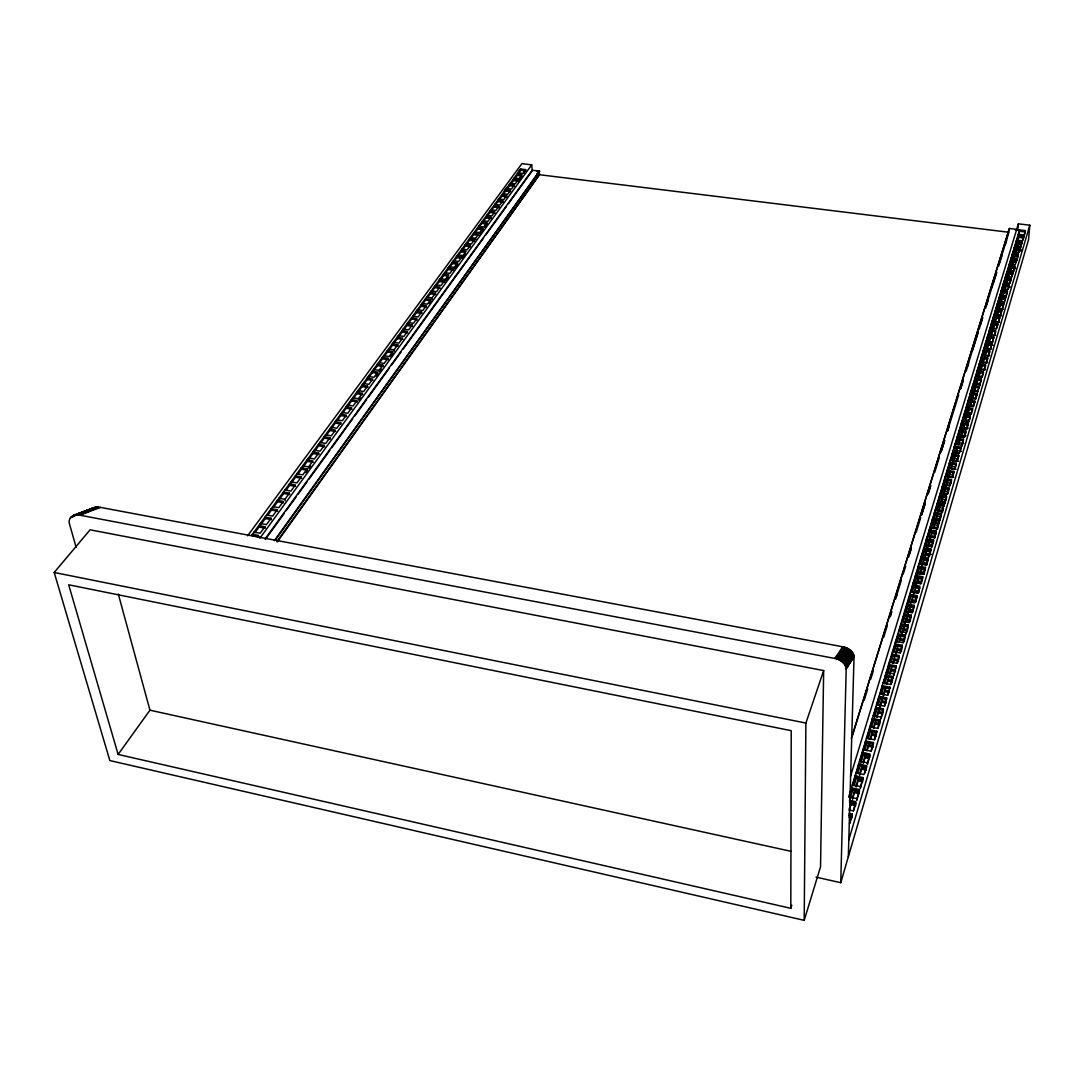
<?xml version="1.0" encoding="UTF-8"?>
<svg xmlns="http://www.w3.org/2000/svg" width="1084" height="1084" viewBox="0 0 1084 1084"><rect width="100%" height="100%" fill="white"/><g stroke="black" fill="none" stroke-linecap="round" stroke-linejoin="round"><path stroke-width="1.5" d="M790.805 908.324L791.225 730.684L68.685 584.791L118.115 754.437L790.805 908.324L791.794 905.181M804.192 920.343L805.9 723.055L823.664 670.576L90.094 529.805L54.2 572.474L109.836 760.561L804.192 920.343L820.534 866.766L823.664 670.576M816.008 877.146L840.764 882.674L846.197 669.262C845.967 663.354 840.046 659.465 834.734 658.422L79.688 515.157C73.969 513.152 67.1 518.26 69.633 524.453L76.11 547.257M848.325 856.807L854.043 656.606C853.487 651.077 847.878 647.595 842.796 646.796L100.555 507.407L94.457 507.529L73.427 515.469L94.457 507.529L74.796 515.076L95.812 507.204L76.327 514.9L97.303 507.068L77.967 514.914L98.888 507.149L79.688 515.157L100.555 507.407M849.937 823.284L852.281 813.976L849.016 813.271M852.634 799.084L854.599 791.157L859.382 792.16M859.531 789.531L856.794 800.155L859.531 789.531L851.455 787.851L851.414 789.382L859.49 791.063M863.094 777.553L860.371 788.054L863.094 777.553L855.059 775.9L855.019 777.431L863.04 779.084M862.945 751.104L863 749.572L870.913 751.185L873.474 742.567L865.588 740.968L865.533 742.499L873.419 744.085L873.474 742.567M866.536 767.269L866.59 765.738L858.623 764.098L858.569 765.629L866.536 767.269L864.788 773.163M867.471 762.811L867.417 764.342L870.005 755.602L862.078 753.99L862.119 752.459L870.059 754.071L867.471 762.811L859.504 761.185M869.802 728.34L869.856 726.822L877.688 728.38L880.167 719.979L872.376 718.435L872.322 719.952L880.113 721.497L878.04 728.502M876.848 731.199L876.78 732.716L868.948 731.158L869.002 729.627L876.848 731.199L874.314 739.708L866.441 738.123M877.119 717.161L878.406 711.565L882.999 712.473M876.888 704.79L879.002 696.456L886.712 697.961L884.612 706.294M880.113 721.497L880.167 719.979M883.46 708.895L880.94 718.706L883.46 708.895L875.709 707.378L875.655 708.895L883.392 710.413M889.91 687.161L889.842 688.665L882.2 687.188L882.254 685.684L889.91 687.161L887.511 695.25L879.829 693.76M889.964 674.207L891.102 669.14L895.587 669.993M893.081 676.497L893.013 678.001L885.398 676.552L885.465 675.034L893.081 676.497L890.709 684.478L883.067 683.015M896.197 665.955L893.799 675.359L896.197 665.955L888.636 664.519L888.568 666.037L896.346 667.405M895.56 642.839L895.628 641.335L903.094 642.731L905.343 635.116L897.904 633.747L897.837 635.251L905.275 636.62L903.473 642.704M902.267 646.769L902.335 645.278L894.856 643.882L894.788 645.386L902.267 646.769L900.438 652.934M903.853 627.744L903.921 626.281L908.297 627.08M905.275 636.62L905.343 635.116M908.324 625.089L908.256 626.593L900.858 625.238L900.926 623.734L908.324 625.089L906.021 634.099L907.809 628.083M906.766 617.975L906.847 616.511L911.197 617.297M909.693 595.902L909.761 594.425L917.037 595.712L916.956 597.203L909.693 595.902L901.902 621.769M909.666 608.314L909.733 606.85L914.069 607.623M911.183 616.674L911.265 615.184L903.907 613.856L903.839 615.346L911.183 616.674L909.422 622.609M913.284 583.991L913.351 582.514L920.587 583.788L922.687 576.702L915.479 575.441L915.411 576.932L922.606 578.192L920.926 583.856M914.097 606.877L914.164 605.387L906.861 604.073L906.78 605.563L914.097 606.877L912.349 612.745M916.115 574.588L916.183 573.111L923.378 574.357L925.451 567.366L918.297 566.133L918.216 567.596L925.37 568.843L925.451 567.366M918.121 580.008L918.202 578.544L922.457 579.29M921.685 556.092L921.766 554.629L928.866 555.848L930.899 549.019L923.812 547.799L923.731 549.276L930.817 550.482L930.899 549.019M920.018 573.666L922.999 562.488L927.226 563.219M922.606 578.192L922.687 576.702M923.609 561.675L923.69 560.211L927.904 560.943M926.292 552.664L926.373 551.214L930.573 551.932M925.343 555.835L928.378 544.52L932.552 545.238M928.107 559.615L928.189 558.138L921.075 556.919L920.994 558.382L928.107 559.615L926.468 565.143M929.801 529.155L929.882 527.691L937.687 529.087M928.785 557.325L928.866 555.848M930.939 537.136L931.02 535.686L935.18 536.39M932.443 520.374L932.525 518.924L939.489 520.076L941.427 513.545L934.489 512.407L934.408 513.857L941.332 515.008L941.427 513.545M933.554 528.396L933.636 526.959L937.768 527.651M935.058 511.702L935.14 510.239L942.064 511.391L943.974 504.927L937.077 503.803L936.996 505.252L943.893 506.391L943.974 504.927M933.487 541.458L933.568 539.995L926.535 538.802L926.454 540.266L933.487 541.458L931.888 546.864M936.129 519.764L936.21 518.328L940.329 519.006M936.129 532.542L936.224 531.079L929.218 529.9L929.124 531.363L936.129 532.542L934.543 537.894M938.744 523.721L938.839 522.271L931.861 521.106L931.779 522.569L938.744 523.721L937.186 529.006M939.394 521.539L939.489 520.076M942.064 511.391L941.969 512.84L943.405 508.003M945.221 477.936L945.316 476.499L952.091 477.583L953.92 471.404L947.172 470.334L947.077 471.77L953.825 472.841L953.92 471.404M946.183 486.147L946.264 484.724L950.302 485.375M946.413 497.854L946.508 496.404L939.652 495.293L939.557 496.743L946.413 497.854L944.516 504.25M950.14 461.608L950.234 460.172L956.942 461.228L958.744 455.185L952.05 454.142L951.955 455.578L958.649 456.621L958.744 455.185M948.92 489.426L949.001 487.976L942.186 486.879L942.091 488.328L948.92 489.426L947.511 494.168M951.386 481.093L951.481 479.643L944.692 478.559L944.598 480.009L951.386 481.093L950.004 485.781M954.95 445.619L955.045 444.196L961.698 445.226L963.446 439.318L956.833 438.288L956.738 439.725L963.351 440.741L963.446 439.318M956.386 452.001L956.481 450.592L961.413 451.364M957.321 437.76L957.416 436.337L964.028 437.353L965.763 431.5L959.177 430.497L959.083 431.92L965.668 432.923L965.763 431.5M956.251 464.684L956.345 463.247L949.625 462.191L949.53 463.627L956.251 464.684L954.896 469.264M961.698 445.226L961.603 446.649L963.351 440.741M968.798 399.684L968.893 398.275L975.343 399.224L976.982 393.682L970.559 392.733L970.465 394.142L976.887 395.091L976.982 393.682M967.958 425.199L968.053 423.776L961.508 422.787L961.413 424.21L967.958 425.199L966.671 429.535M970.031 406.337L970.139 404.955L973.324 405.43M971.02 392.3L971.115 390.89L977.538 391.839L979.164 386.351L972.768 385.416L964.706 413.261M970.221 417.557L970.329 416.134L963.798 415.158L963.703 416.568L970.221 417.557L968.947 421.852M972.47 409.982L972.565 408.573L966.074 407.598L965.979 409.02L972.47 409.982L971.21 414.237M974.692 402.503L974.787 401.08L968.337 400.132L968.229 401.541L974.692 402.503L973.446 406.703M977.551 370.62L977.646 369.224L983.974 370.132L985.559 364.807L979.245 363.899L979.15 365.294L985.451 366.202L985.559 364.807M977.836 391.866L979.164 386.351M981.318 379.088L979.597 385.931L981.318 379.088L974.95 378.167L974.855 379.576L981.21 380.498M980.776 370.389L980.885 369.021L985.559 369.685M981.792 356.528L981.901 355.132L988.161 356.013L989.706 350.796L983.459 349.929L983.364 351.311L989.597 352.192L989.706 350.796M983.337 373.303L983.445 371.907L977.118 370.999L977.009 372.395L983.337 373.303L982.145 377.34M984.272 348.289L985.546 343.045L991.752 343.913L990.505 349.17M984.936 356.514L985.031 355.146L989.665 355.796M987.538 359.156L987.646 357.761L981.372 356.88L981.264 358.276L987.538 359.156L986.359 363.113M992.985 329.577L993.093 328.222M993.784 337.083L992.158 343.574L993.784 337.083L987.592 336.23L987.497 337.598L993.676 338.465M994.57 323.289L994.462 324.631L997.483 325.051M994.949 323.005L995.058 321.65M996.521 316.758L996.413 318.113L999.421 318.52M996.901 316.487L996.995 315.146L1001.508 315.756M997.659 324.997L997.768 323.628L991.643 322.788L991.535 324.17L997.659 324.997L996.548 328.764M1000.356 303.899L1000.261 305.254L1003.228 305.647M999.624 318.371L999.733 317.002L993.635 316.176L993.527 317.544L999.624 318.371L998.527 322.097M1002.253 297.572L1002.144 298.913L1005.112 299.306M1003.689 283.832L1003.798 282.477L1009.746 283.263L1011.142 278.574L1005.207 277.802L1005.098 279.157L1011.033 279.929L1011.142 278.574M1001.575 311.813L1001.684 310.444L995.613 309.631L995.505 311L1001.575 311.813L1000.478 315.498M1004.136 291.298L1004.028 292.626L1006.982 293.019M1017.93 229.51L1009.407 228.467L852.281 736.036M1003.499 305.309L1003.608 303.94L997.565 303.141L997.456 304.496L1003.499 305.309L1002.063 310.173M1005.559 277.599L1005.667 276.257L1011.602 277.016L1012.971 272.382L1007.063 271.623L986.332 341.446M1005.993 285.078L1005.884 286.406L1010.302 286.989M1005.41 298.872L1005.518 297.504L999.502 296.718L999.394 298.073L1005.41 298.872L1003.987 303.696M1007.835 278.913L1007.727 280.255L1010.654 280.634M1009.258 265.323L1009.367 263.981L1015.247 264.726L1016.602 260.174L1010.749 259.428L1010.64 260.77L1016.494 261.515L1016.602 260.174M1007.307 292.49L1007.415 291.135L1001.426 290.349L1001.318 291.704L1007.307 292.49L1005.884 297.273M1009.177 286.176L1009.285 284.821L1003.323 284.049L1003.215 285.404L1009.177 286.176L1008.242 289.333M1011.467 266.772L1011.358 268.1L1015.708 268.656M1016.155 261.149L1013.255 260.783L1013.147 262.111L1016.033 262.477M1011.955 276.827L1012.971 272.382M1014.8 266.244L1013.323 272.192L1014.8 266.244L1008.919 265.499L1008.811 266.84L1014.692 267.585M1016.453 241.434L1016.575 240.106L1022.347 240.811L1023.648 236.434L1017.89 235.729L1017.781 237.044L1023.526 237.762L1023.648 236.434M1018.039 228.087L1018.391 223.832L1029.8 225.215L1028.54 239.727L840.764 882.674M1018.391 254.157L1016.941 259.997L1018.391 254.157L1012.551 253.426L1012.442 254.754L1018.269 255.485M1019.096 234.239L1019.461 229.794M1020.044 249.523L1020.152 248.195L1014.353 247.464L1014.245 248.805L1020.044 249.523L1019.163 252.504M1021.9 242.288L1020.478 248.046L1021.9 242.288L1016.128 241.569L1016.02 242.897L1021.792 243.615M849.179 795.399L1019.637 229.93L1025.369 230.635L1023.96 236.298L1024.827 233.399M1025.369 230.635L1025.247 231.962L1019.529 231.258L1007.808 270.146M848.799 839.937L1029.8 225.215M849.517 823.298L852.281 813.976M866.59 765.738L863.975 774.586L855.954 772.933M886.712 697.961L884.273 706.145L876.536 704.641M902.335 645.278L900.059 652.974L892.538 651.565M911.265 615.184L909.069 622.609L901.671 621.254M914.164 605.387L911.996 612.717L904.652 611.39M917.037 595.712L914.896 602.961L907.579 601.647M928.189 558.138L926.143 565.049L918.988 563.816M933.568 539.995L931.576 546.756L924.503 545.55M934.232 537.759L936.224 531.079M936.874 528.87L938.839 522.271M946.508 496.404L944.611 502.786L937.728 501.662L937.633 503.112L961.44 424.074M949.001 487.976L947.131 494.29L940.289 493.179M951.481 479.643L949.625 485.889L942.809 484.792M956.345 463.247L954.53 469.358L947.782 468.288M968.053 423.776L966.345 429.562L959.76 428.559M970.329 416.134L968.622 421.866L962.077 420.863M972.565 408.573L970.885 414.237L964.367 413.261M974.787 401.08L973.12 406.69L966.643 405.728M983.445 371.907L981.847 377.286L975.492 376.365M987.646 357.761L986.074 363.032L979.787 362.137M991.752 343.913L990.22 349.075L983.987 348.194M994.285 335.39L995.789 330.322L989.624 329.482L989.529 330.85L995.681 331.704L994.556 335.498M997.768 323.628L996.277 328.642L990.139 327.802M998.269 321.962L999.733 317.002M1001.684 310.444L1000.22 315.363L994.136 314.536M1003.608 303.94L1002.172 308.805L996.101 308.005M1005.518 297.504L1004.096 302.328L998.052 301.528M1007.415 291.135L1005.993 295.905L999.99 295.119M1009.285 284.821L1007.876 289.55L1001.901 288.764M1020.152 248.195L1018.824 252.653L1012.998 251.922M853.609 810.886L855.886 803.203L849.395 801.835M871.279 751.266L872.986 745.521M874.68 739.816L876.36 734.139M887.931 695.142L889.368 690.291M891.116 684.397L892.538 679.6M897.362 663.286L899.219 657.053M915.668 601.552L916.536 598.653M918.094 593.368L919.801 587.636L912.565 586.363L912.647 584.872L919.882 586.159L917.755 593.314L910.492 592.027M923.704 574.439L925.37 568.843M929.191 555.957L930.817 550.482M939.787 520.225L941.332 515.008M952.457 477.475L953.825 472.841M957.294 461.147L958.649 456.621M960.126 451.622L961.007 448.641L954.354 447.611L954.448 446.174L961.101 447.204L959.326 453.18L952.66 452.136M964.367 437.313L965.668 432.923M975.654 399.251L976.887 395.091M984.272 370.186L985.451 366.202M988.445 356.108L989.597 352.192M1010.098 283.046L1011.033 279.929M1022.659 240.689L1023.526 237.762M849.206 809.179L851.699 800.819M852.363 798.623L855.1 789.477M855.926 786.713L858.487 778.122M859.436 774.965L862.376 765.155M863.338 761.916L865.913 753.312M866.739 750.575L869.165 742.459M870.127 739.22L872.647 730.806M873.474 728.041L875.953 719.762M876.766 717.025L885.655 687.351M886.563 684.289L888.772 676.931L893.27 677.798M889.53 674.37L891.956 666.267M892.796 663.476L898.257 645.197M899.232 641.958L918.636 577.108M919.449 574.398L923.961 559.276M924.896 556.16L932.213 531.716M933.175 528.477L942.389 497.678M943.365 494.426L950.221 471.499M951.129 468.491L957.429 447.421M958.229 444.725L964.259 424.576M971.007 402.028L965.112 421.73L968.337 422.218M971.779 399.44L979.963 372.097M980.708 369.603L998.445 310.309L998.337 311.65L1001.331 312.057M1013.255 260.783L998.933 308.696L1003.418 309.292M1014.15 257.816L1018.54 243.155L1018.432 244.469L1021.277 244.821M849.165 810.696L851.184 803.949M856.319 786.754L858.447 779.626M859.829 775.006L861.848 768.271M863.298 763.407L865.235 756.917M867.132 750.562L868.636 745.562M870.506 739.288L872.024 734.22M873.839 728.15L875.411 722.865M880.262 706.646L881.726 701.782M883.663 695.291L885.113 690.427M886.969 684.194L888.026 680.698M893.189 663.422L894.327 659.614M896.238 653.218L897.715 648.259M902.227 633.178L910.316 606.105M917.105 583.395L919.042 576.905M929.232 542.854L931.17 536.363M936.982 516.905L937.958 513.667M942.795 497.448L941.833 500.686L941.928 499.236L945.993 499.9M944.327 492.339L945.722 487.692M947.159 482.854L948.161 479.507M950.587 471.404L949.232 475.944L949.327 474.521L952.66 475.049M952.009 466.635L952.985 463.383M954.435 458.532L955.411 455.28M956.373 452.042L957.836 447.177M958.717 444.196L960.248 439.061M961.223 435.822L962.321 432.15M963.649 427.719L964.611 424.467M966.007 419.833L967.036 416.364M968.012 413.126L969.069 409.576M969.95 406.636L971.399 401.771M973.866 393.546L972.226 399.007L972.321 397.611L975.505 398.085M974.801 390.416L976.02 386.351M977.741 380.552L976.549 384.549L976.643 383.167L979.801 383.628M978.676 377.449L986.467 351.379M987.348 348.411L1015.369 254.699M1015.803 253.222L1016.968 249.334M849.138 796.943L851.631 788.664M852.607 785.412L855.046 777.323M856.021 774.071L858.948 764.356M859.883 761.253L865.791 741.673M866.766 738.434L872.62 718.99M873.582 715.792L876.035 707.635M879.937 694.681L882.376 686.578M883.352 683.34L885.791 675.237M886.671 672.324L888.717 665.508M889.354 663.422L897.999 634.723M898.975 631.484L900.926 625.007M910.682 592.596L918.5 566.675M919.327 563.91L923.866 548.843M924.828 545.672L929.232 531.024M930.194 527.84L937.037 505.103M962.416 420.863L963.879 415.971M973.622 383.641L983.405 351.162M850.195 798.773L853.108 789.071M854.084 785.832L856.997 776.117M857.972 772.878L859.91 766.415M860.886 763.177L863.799 753.461M864.775 750.223L867.2 742.134M868.176 738.895L870.601 730.806M871.577 727.567L877.417 708.15M878.379 704.912L880.818 696.822M881.78 693.584L883.731 687.107M884.707 683.868L890.045 666.077M891.021 662.839L893.446 654.75M894.422 651.511L896.36 645.034M897.335 641.796L899.286 635.319M900.248 632.08L902.2 625.617M903.175 622.379L905.113 615.902M906.089 612.663L908.026 606.186M909.002 602.961L911.427 594.859M912.403 591.634L919.693 567.352M920.668 564.114L925.045 549.547M926.007 546.309L927.958 539.846M928.934 536.607L935.736 513.952M936.711 510.713L945.939 479.955M946.915 476.73L950.804 463.776M951.779 460.537L955.668 447.597M956.63 444.359L976.074 379.617M977.05 376.392L978.025 373.153M978.987 369.915L980.451 365.064M981.426 361.826L982.389 358.587M983.364 355.349L1011.548 261.488M1012.524 258.249L1018.852 237.206L1023.811 237.816M850.466 776.388L1018.391 223.832M851.306 738.57L1009.407 228.467M864.205 700.25L867.701 688.936M870.709 679.248L873.203 671.159M883.704 637.229L887.2 625.929M890.194 616.227L891.698 611.39M896.698 595.224L901.197 580.685M903.189 574.222L905.696 566.146M909.693 553.219L911.197 548.368M916.183 532.217L920.682 517.678M921.685 514.439L925.18 503.139M928.189 493.437L930.682 485.361M934.679 472.434L939.178 457.895M941.183 451.432L944.679 440.118M947.673 430.429L958.676 394.888M960.668 388.424L963.175 380.349M967.172 367.422L972.673 349.644M973.662 346.419L978.161 331.867M980.166 325.403L982.66 317.327M986.657 304.401L992.158 286.637M993.161 283.398L996.657 272.098M999.651 262.396L1008.648 233.317M890.167 616.891L891.671 612.053M895.669 599.113L897.173 594.276M908.663 557.108L911.156 549.019M921.657 515.09L925.153 503.775M928.148 494.087L930.655 485.998M941.142 452.069L944.638 440.754M947.646 431.066L949.137 426.215M960.627 389.048L963.134 380.972M966.129 371.27L968.635 363.194M972.633 350.267L978.12 332.49M979.123 329.265L982.619 317.951M985.613 308.249L988.12 300.173M992.117 287.246L996.616 272.707M998.608 266.244L1002.104 254.93M1005.112 245.228L1006.602 240.377M846.197 669.262L854.043 656.606L846.13 668.123L853.907 655.522L845.859 666.958L853.582 654.438L845.398 665.806L853.081 653.354L844.734 664.668L852.417 652.297L843.921 663.571L851.59 651.294L842.932 662.527L849.504 649.479L841.794 661.565L848.298 648.706L840.547 660.698L846.997 648.042L839.179 659.926L845.628 647.5L837.742 659.289L844.219 647.08L836.252 658.787L842.796 646.796L834.734 658.422M842.932 662.527L850.615 650.346M277.111 541.309L539.818 174.199L536.878 173.847M277.247 541.946L539.818 174.199M274.387 540.604L539.561 171.123L532.19 170.229L265.187 538.816M275.512 539.873L539.561 171.123M118.115 754.437L149.944 710.196L118.346 594.168M265.336 539.453L284.184 513.423M286.162 510.672L296.095 496.973M298.073 494.236L307.002 481.892M308.994 479.155L329.821 450.375M331.812 447.638L352.652 418.858M354.631 416.121L366.541 399.671M368.519 396.934L389.359 368.154M391.338 365.403L401.27 351.704M403.248 348.967L483.627 237.952M485.605 235.214L506.445 206.434M508.423 203.697L532.244 170.798L531.716 164.849L521.905 163.657L247.586 535.848M259.862 538.233L531.716 164.849M264.875 526.77L265.173 528.193L259.049 527.054L258.751 525.632L264.875 526.77L260.146 533.247L253.995 532.095M271.122 518.233L271.406 519.656L265.309 518.518L265.011 517.109L271.122 518.233L266.447 524.629L260.323 523.491M277.287 509.778L277.572 511.201L271.501 510.09L271.203 508.667L277.287 509.778L272.667 516.106L266.569 514.981M285.187 500.754L284.902 499.345L289.428 493.152L283.398 492.068L283.683 493.477L289.699 494.561L289.428 493.152M301.311 476.879L301.569 478.288L295.607 477.231L295.336 475.822L301.311 476.879L296.88 482.949L290.891 481.879L291.162 483.288L295.837 476.919M307.151 468.884L307.409 470.28L301.474 469.237L301.203 467.841L307.151 468.884L302.775 474.873L296.813 473.816M310.593 465.917L308.859 468.288L308.601 466.892L312.937 460.957L307.016 459.928L307.273 461.323L313.195 462.353M318.655 453.126L318.913 454.521L313.019 453.505L312.761 452.109L318.655 453.126L314.374 458.993L308.452 457.963L308.723 459.372M324.319 445.375L324.563 446.757L318.696 445.754L318.452 444.372L324.319 445.375L320.078 451.174L314.197 450.158M329.929 437.692L330.159 439.088L324.319 438.099L324.075 436.703L329.929 437.692L325.728 443.437L319.861 442.448M360.593 397.367L358.628 400.064L358.397 398.695L362.354 393.289L356.65 392.367L356.88 393.736L362.571 394.657L362.354 393.289M367.557 386.148L367.774 387.516L362.11 386.609L361.893 385.24L367.557 386.148L363.655 391.5L357.964 390.579M381.202 369.102L379.305 371.704L379.102 370.349L382.896 365.145L377.3 364.278L377.503 365.633L383.099 366.514L382.896 365.145M387.909 358.289L388.099 359.644L382.53 358.777L382.327 357.422L387.909 358.289L384.156 363.425L378.56 362.557L378.763 363.912M394.291 351.162L394.102 349.807L397.774 344.766L392.245 343.926L392.435 345.281L397.977 346.121L397.774 344.766M412.232 324.983L412.408 326.325L406.947 325.498L406.757 324.17L412.232 324.983L408.654 329.875L403.167 329.048L403.356 330.39M421.635 312.097L421.812 313.439L416.392 312.639L416.215 311.311L421.635 312.097L418.126 316.907L412.692 316.094L412.868 317.436M384.712 355.809L421.053 306.298L420.863 304.97L426.269 305.756L422.801 310.512L417.381 309.712L417.557 311.04M432.177 299.225L432.001 297.897L435.402 293.236L430.05 292.463L430.226 293.791L435.578 294.563L435.402 293.236M444.372 280.959L444.535 282.274L439.223 281.515L439.061 280.2L444.372 280.959L441.039 285.526L435.7 284.78L435.876 286.095M448.139 277.341L445.646 280.756L445.483 279.428L448.803 274.902L443.505 274.157L443.668 275.471L447.638 276.027M427.652 297.287L448.071 269.469L447.909 268.168L453.18 268.9L449.901 273.385L444.616 272.653L444.779 273.967M454.426 268.71L454.277 267.409L457.529 262.951L452.272 262.22L452.421 263.534L456.364 264.076M461.825 257.057L461.974 258.358L456.743 257.64L456.594 256.339L461.825 257.057L458.6 261.474L453.356 260.743L453.505 262.057M463.044 256.894L462.895 255.594L466.093 251.217L460.876 250.512L461.025 251.813L464.928 252.342M470.307 245.445L470.456 246.732L465.266 246.027L465.117 244.74L470.307 245.445L467.15 249.767L461.947 249.063L462.096 250.363M475.686 239.578L475.537 238.277L478.64 234.022L473.491 233.345L473.64 234.632L478.789 235.323M482.895 229.686L479.819 233.9L479.67 232.613L482.759 228.399L477.624 227.721L477.759 229.009L482.895 229.686L482.759 228.399M485.686 223.927L481.852 223.426L481.716 222.152L486.824 222.816L483.776 227.003L478.654 226.326L478.789 227.613M490.862 217.288L490.998 218.562L485.917 217.898L485.781 216.624L490.862 217.288L487.841 221.434L482.732 220.757L482.868 222.044M498.843 206.367L498.965 207.654L493.911 207.003L493.789 205.73L498.843 206.367L495.862 210.445L490.795 209.795L490.93 211.068M502.773 200.987L502.895 202.261L497.868 201.61L497.732 200.35L502.773 200.987L499.819 205.025L494.778 204.375L494.9 205.648M506.675 195.648L506.797 196.922L501.784 196.285L501.648 195.012L506.675 195.648L503.748 199.646L498.721 199.009L498.843 200.283M518.166 179.903L518.274 181.163L513.328 180.554L513.206 179.294L518.166 179.903L515.32 183.806L510.347 183.182M519.114 178.616L521.932 174.754L516.987 174.145L517.109 175.391L522.041 176.001L519.222 179.876L519.114 178.616L514.155 178.006M251.515 535.469L520.74 169.036L525.659 169.632L522.867 173.467L517.922 172.857L518.044 174.118M305.661 472.678L307.409 470.28M376.134 376.067L378.045 373.438L372.422 372.557L372.205 371.189L377.842 372.083L374.007 377.327L368.37 376.433M390.281 356.663L393.058 352.856L387.503 352.002L387.313 350.647L392.869 351.501L389.142 356.582L383.573 355.728M429.318 303.154L431.026 300.796L425.66 300.011L425.484 298.683L430.863 299.469L427.421 304.17L422.028 303.385M455.239 267.599L456.865 265.377M463.844 255.81L465.442 253.615M484.683 227.233L486.201 225.147M504.29 191.001L507.298 186.909M518.328 171.895L520.334 169.172M254.835 532.786L265.837 517.8M267.789 515.144L271.84 509.615M273.832 506.892L277.843 501.445M283.832 493.274L279.144 499.67L278.859 498.247L284.902 499.345M285.837 490.537L289.834 485.09M297.843 474.196L301.84 468.735M318.845 445.565L302.924 467.258L302.666 465.849L308.601 466.892M320.837 442.841L324.834 437.394M326.555 435.05L335.837 422.408M337.585 420.023L351.839 400.606M353.845 397.869L382.842 358.357M422.841 303.845L425.849 299.753M449.846 267.043L456.852 257.504M458.627 255.092L520.848 170.283L520.74 169.036M78.156 514.548L82.845 512.61M85.961 511.309L93.238 508.03L71.178 516.838M70.352 517.773L74.85 516.025M86.855 511.35L91.354 509.588M536.661 171.34L539.602 171.706M1015.03 229.767L1017.876 230.106M520.848 170.283L525.781 170.893L525.659 169.632M536.919 174.416L1009.109 232.301M1018.323 234.266L1024.068 234.984M1014.8 245.987L1020.6 246.705M1021.087 249.51L1016.792 248.981L1016.684 250.296L1020.979 250.824M514.48 186.367L509.507 185.743L509.385 184.483L514.358 185.107L511.499 189.036L506.499 188.413L506.621 189.673M1017.917 255.214L1015.03 254.862L1014.922 256.176L1017.795 256.529M510.659 191.624L505.659 190.987L505.537 189.727L510.537 190.35L507.637 194.321L502.624 193.684L502.746 194.957M1011.196 257.924L1017.049 258.67M1007.524 270.092L1013.432 270.837M1012.578 273.195L1009.665 272.816L1009.556 274.144L1012.47 274.523M1006.955 272.965L1012.862 273.724M494.995 213.087L489.927 212.423L489.792 211.15L494.873 211.8L491.879 215.906L486.784 215.255L486.919 216.529M1002.727 296L1005.695 296.393M474.535 231.935L479.67 232.613M1000.83 302.314L1003.811 302.707M470.375 237.586L475.537 238.277M474.643 241L469.467 240.309L469.331 239.008L474.494 239.713L471.364 243.995L466.174 243.304L466.323 244.591M992.145 321.135L999.584 322.26M457.665 254.875L462.895 255.594M988.107 334.536L995.668 335.484M989.096 341.555L992.158 341.975M449.006 266.678L454.277 267.409M986.061 341.325L992.266 342.192M988.5 344.604L993.079 345.24M448.071 269.469L453.342 270.201L453.18 268.9M985.437 344.427L991.643 345.295M987.077 348.316L991.684 348.967M440.172 278.683L445.483 279.428M984.421 358.235L987.51 358.668M982.971 362.042L987.619 362.706M440.077 288.385L434.752 287.626L434.576 286.312L439.914 287.07L436.54 291.691L431.188 290.918M978.771 376.067L981.901 376.514M426.635 297.124L432.001 297.897M973.31 383.601L979.706 384.522M421.053 306.298L426.446 307.084L426.269 305.756M972.673 386.812L979.055 387.747M974.502 390.362L977.66 390.823M417.137 319.848L411.69 319.035L411.513 317.707L416.947 318.506L413.411 323.357L407.95 322.544L408.14 323.886M967.917 412.354L971.129 412.841M967.362 414.224L970.573 414.711M407.638 332.856L402.164 332.029L401.974 330.688L407.462 331.514L403.844 336.46L398.343 335.62L398.533 336.961M965.681 419.847L968.906 420.335M402.828 339.455L397.327 338.615L397.137 337.273L402.638 338.113L398.993 343.1L393.465 342.259L393.668 343.601M963.419 427.408L968.269 428.153M962.849 429.318L966.088 429.806M961.129 435.063L966.007 435.809M388.546 348.953L394.102 349.807M960.546 436.988L963.811 437.475M958.812 442.787L963.717 443.546M955.885 452.556L959.177 453.071M954.123 458.478L957.416 459.006M953.527 460.47L958.486 461.256M379.102 370.349L373.492 369.454L373.695 370.823M951.738 466.459L955.058 466.987M951.129 468.464L956.115 469.264M372.937 380.443L367.286 379.549L367.083 378.181L372.72 379.075L368.858 384.373L363.194 383.465L363.411 384.834M948.717 476.553L953.73 477.353M946.888 482.678L950.912 483.315M944.421 490.916L948.459 491.567M947.85 493.64L943.798 492.99L943.703 494.412L946.413 494.846M352.693 397.76L358.397 398.695M357.3 401.879L351.582 400.944L351.365 399.576L357.083 400.497L353.099 405.958L347.354 405.023L347.585 406.392M941.291 501.336L945.37 502M941.21 502.773L945.275 503.437M351.988 409.169L346.243 408.221L346.013 406.852L351.758 407.787L347.734 413.302L341.975 412.354L342.205 413.736M939.408 507.664L943.486 508.342M942.863 510.456L938.771 509.778L938.69 511.214L942.768 511.892M346.623 416.527L340.85 415.578L340.62 414.196L346.392 415.145L342.314 420.714L336.528 419.752M936.861 516.174L940.966 516.865M937.497 519.995L940.248 520.442M341.189 423.966L335.403 423.004L335.159 421.622L340.959 422.584L336.839 428.221L331.026 427.245M934.286 524.792L938.405 525.483M335.701 431.486L329.888 430.511L329.644 429.128L335.471 430.104L331.311 435.795L325.471 434.806M931.671 533.504L935.831 534.195M927.199 536.566L935.086 537.84M929.042 542.298L933.216 543.016M928.297 545.97L932.47 546.675M931.305 554.412L925.709 553.45L925.628 554.9L929.828 555.618M922.931 563.937L927.145 564.669M920.953 569.33L925.194 570.062M924.516 572.366L920.275 571.62L920.194 573.084L924.435 573.815M921.779 581.62L917.511 580.861L917.43 582.325L921.698 583.084M915.411 587.867L919.693 588.626M919.002 590.983L914.706 590.224L914.639 591.674L918.92 592.447M295.675 486.377L289.672 485.32L289.401 483.911L295.404 484.968L290.932 491.093L284.902 490.022M912.592 597.298L916.901 598.07M916.197 600.455L911.874 599.682L911.807 601.146L916.115 601.918M913.351 610.035L909.015 609.249L908.934 610.712L913.284 611.498M283.669 502.841L277.626 501.743L277.341 500.32L283.385 501.418L278.818 507.678L272.748 506.567M910.479 619.736L906.116 618.937L906.048 620.414L910.411 621.2M907.565 629.547L903.189 628.734L903.107 630.211L907.498 631.01M898.663 631.24L906.102 632.609M900.967 636.173L905.37 636.986M904.625 639.479L900.221 638.652L900.154 640.129L904.557 640.956M897.972 646.172L902.403 646.999M901.644 649.519L897.213 648.693L897.145 650.17L901.576 650.996M258.575 535.415L252.409 534.249L252.708 535.686L258.873 536.837M899.395 657.134L891.698 655.644L891.766 654.14L899.286 655.549L896.983 663.34L889.422 661.918M898.636 659.695L894.178 658.855L894.11 660.332L898.568 661.172M891.034 670.63L895.519 671.47M886.265 672.392L893.866 673.841M892.498 680.413L887.986 679.546L887.918 681.037L892.43 681.904M887.132 687.73L890.154 688.313M889.368 690.969L884.829 690.088L884.774 691.578L889.3 692.459M878.948 697.974L886.644 699.478M886.197 701.646L881.644 700.765L881.577 702.256L886.143 703.137M878.352 713.055L882.932 713.963M873.216 715.657L880.994 717.188M879.747 723.421L875.127 722.513L875.073 724.004L879.693 724.925M876.468 734.518L871.821 733.583L871.766 735.087L876.4 736.009M54.2 572.474L805.9 723.055M873.135 745.751L868.46 744.803L868.406 746.307L873.081 747.255M869.761 757.133L865.059 756.171L865.005 757.675L868.135 758.312M866.346 768.651L861.617 767.689L861.563 769.193L866.292 770.155M862.891 780.331L858.135 779.342L858.081 780.846L862.837 781.835M852.363 784.843L860.425 786.523M854.544 792.675L859.327 793.664M848.731 796.916L856.834 798.623M849.436 800.304L855.94 801.672L853.203 810.886L849.937 810.182M855.832 804.152L851.008 803.136L850.967 804.64L855.777 805.656M848.975 814.816L852.241 815.507M849.002 815.602L852.227 816.293M848.962 817.119L852.187 817.797M149.944 710.196L791.035 851.333M457.529 262.951L457.678 264.252M486.824 222.816L486.96 224.103M523.789 169.89L524.073 173.101"/></g></svg>
